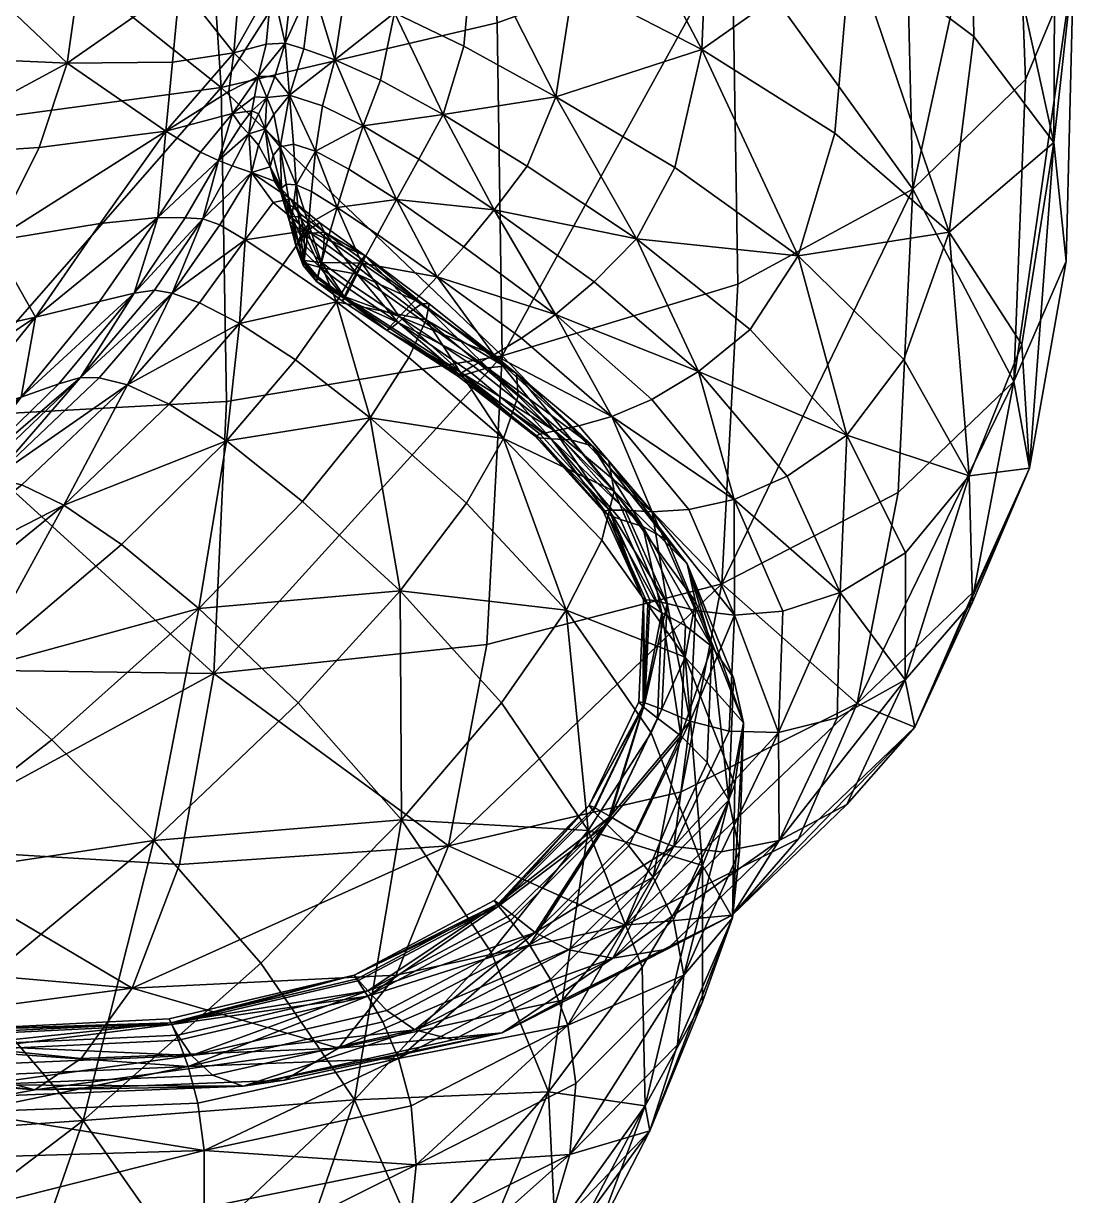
# Model space of a CAD drawing. Header units: millimetres. Extents: x -7995 to 5903, y -544 to 668.
# Drawn here: x -2514.2 to -2329.9, y -255.9 to -50.1 of the extents above; entities that cross this region are included whole.
import ezdxf

# ---------------------------------------------------------------- set-up
doc = ezdxf.new("R2010")
doc.units = ezdxf.units.MM
doc.layers.get('0').update_dxf_attribs({"true_color": 0x57e1c6})

msp = doc.modelspace()

# ---------------------------------------------------------------- meshes
at = {"color": 121, "true_color": 0xa6e5e5}
mesh = msp.add_polyface(dxfattribs=at)
corners = [(-2417.67, -12.03, 353.46), (-2393.8, -22.65, 373.73), (-2397.1, 23.94, 393.32), (-2422.01, 33.27, 372.49), (-2368.95, -36.19, 401.87), (-2371.07, 11.77, 422.25), (-2377.09, 67.14, 445.33), (-2333.38, -71.05, 474.53), (-2333.1, -20.3, 497.41), (-2348.28, -3.05, 457.53), (-2347.39, -52.41, 436.07), (-2337.26, 38.17, 522.35), (-2353.4, 53.87, 481.31), (-2401.21, 79.15, 745.15), (-2394.13, 25.81, 721.27), (-2434.93, 8.69, 750.09), (-2389.83, -35.17, 691.94), (-2431.06, -50.03, 721.16), (-2441.43, 39.57, 361.5), (-2436.3, -4.61, 342.85), (-2450.29, 0.11, 339.48), (-2359.6, -17.7, 654.54), (-2358.09, -79.19, 624.34), (-2340.6, 1.16, 611.87), (-2364.62, 44.02, 683.17), (-2346.51, 62.49, 639.13), (-2339.92, 80.36, 592.48), (-2333.07, 20.19, 566.83), (-2329.9, -39.81, 540.16), (-2338.34, -59.96, 583.3), (-2417.65, -43.03, 340.59), (-2395.17, -54.7, 359.9), (-2435.17, -34.74, 330.62), (-2448.33, -29.32, 327.58), (-2449.08, -48.27, 321.1), (-2436.95, -54.13, 323.77)]
mesh.append_faces([[corners[k] for k in face] for face in [(0, 1, 2), (2, 3, 0), (4, 5, 2), (2, 1, 4), (2, 5, 6), (7, 8, 9), (9, 10, 7), (11, 12, 9), (9, 8, 11), (6, 5, 9), (9, 12, 6), (4, 10, 9), (9, 5, 4), (13, 14, 15), (16, 17, 15), (15, 14, 16), (0, 3, 18), (18, 19, 0), (20, 19, 18), (16, 21, 22), (22, 21, 23), (23, 21, 24), (24, 25, 23), (16, 14, 24), (24, 21, 16), (26, 27, 23), (28, 8, 7), (23, 27, 28), (28, 29, 23), (11, 8, 28), (28, 27, 11), (0, 30, 31), (31, 1, 0), (4, 1, 31), (0, 19, 32), (32, 30, 0), (20, 33, 32), (32, 19, 20), (34, 35, 32), (32, 33, 34)]], dxfattribs={"vtx2": -1, "color": 121})
mesh = msp.add_polyface(dxfattribs=at)
corners = [(-2547.28, 60.76, 809.75), (-2540.59, 28.05, 797.78), (-2591.95, 18.12, 793.08), (-2489.25, -69.03, 301.78), (-2511.49, -71.91, 272.26), (-2519.73, -88.36, 263.7), (-2537.04, -73.53, 238.76), (-2588.59, 26.36, 190.91), (-2556.56, 20.16, 233.45), (-2561.13, 53.18, 247.52), (-2528.64, 13.64, 272.8), (-2533.67, 49.15, 288.8), (-2511.12, 45.47, 323.71), (-2505.78, 7.79, 306.25), (-2488.94, 3.58, 331.04), (-2535.14, -17.11, 777.47), (-2586.89, -23.24, 774.85), (-2489.09, 42.59, 791.09), (-2483.21, -6.04, 769.02), (-2479.52, -61.39, 741.4), (-2531.48, -68.35, 751.85), (-2583.18, -70.01, 751.69), (-2555.02, -7.8, 222.58), (-2589.13, -26.21, 174.39), (-2556.31, -31.92, 214.21), (-2527.77, -36.95, 251.72), (-2526.8, -14.4, 260.74), (-2600.08, -71.47, 164.02), (-2566.67, -73.55, 202.02), (-2560.25, -53.43, 207.59), (-2531.18, -55.97, 244.85), (-2506.58, -57.12, 278.21), (-2486.76, -43.3, 309.01), (-2504.25, -40.88, 284.32), (-2503.74, -20.12, 293.39)]
mesh.append_faces([[corners[k] for k in face] for face in [(0, 1, 2), (3, 4, 5), (5, 4, 6), (7, 8, 9), (10, 11, 9), (9, 8, 10), (12, 13, 14), (10, 13, 12), (12, 11, 10), (2, 1, 15), (15, 16, 2), (17, 18, 15), (15, 1, 17), (19, 20, 15), (15, 18, 19), (21, 16, 15), (15, 20, 21), (22, 8, 7), (23, 24, 22), (25, 26, 22), (22, 24, 25), (10, 8, 22), (22, 26, 10), (27, 28, 29), (6, 30, 29), (29, 28, 6), (25, 24, 29), (29, 30, 25), (29, 24, 23), (31, 4, 3), (32, 33, 31), (25, 30, 31), (31, 33, 25), (6, 4, 31), (31, 30, 6), (14, 13, 34), (10, 26, 34), (34, 13, 10), (25, 33, 34), (34, 26, 25)]], dxfattribs={"vtx2": -1, "color": 121})
mesh = msp.add_polyface(dxfattribs=at)
corners = [(-2434.93, 8.69, 750.09), (-2431.06, -50.03, 721.16), (-2479.52, -61.39, 741.4), (-2489.09, 42.59, 791.09), (-2441.34, 60.16, 773.41), (-2466.77, 3.37, 344.71), (-2460.25, 2.61, 340.91), (-2466.27, 45.05, 359.29), (-2450.29, 0.11, 339.48), (-2455.97, 43.33, 357.92), (-2441.43, 39.57, 361.5), (-2463.63, -43.29, 325.91), (-2463.93, -25.05, 332.71), (-2467.57, -25.2, 336.06), (-2457.72, -26.26, 329.08), (-2457.79, -44.85, 322.6), (-2449.08, -48.27, 321.1), (-2448.33, -29.32, 327.58), (-2467.52, -62.71, 323.19), (-2461.74, -64.57, 321.16), (-2459.58, -56.49, 320.29), (-2465.04, -54.56, 323.07), (-2454.58, -68.1, 319.94), (-2451.53, -60.08, 318.91), (-2440.53, -66.1, 321.26), (-2457.1, -75.68, 323.1), (-2448.72, -81.06, 325.06), (-2444.82, -73.98, 322.03), (-2459.16, -82.44, 327.41), (-2452.1, -87.19, 329.35), (-2462.97, -72.52, 324.26), (-2466.37, -78.43, 330.25), (-2463.65, -79.65, 328.35), (-2466.82, -71.31, 326.31), (-2464.18, -85.3, 332.2), (-2465.97, -84.02, 333.66), (-2464.43, -86.45, 305.59), (-2462.18, -85.1, 315.16), (-2467.34, -80.91, 317.22), (-2461.4, -86.79, 323.21), (-2465.65, -83.57, 324.64)]
mesh.append_faces([[corners[k] for k in face] for face in [(0, 1, 2), (3, 4, 0), (5, 6, 7), (8, 9, 7), (7, 6, 8), (10, 9, 8), (11, 12, 13), (5, 12, 14), (14, 6, 5), (11, 15, 14), (14, 12, 11), (16, 17, 14), (14, 15, 16), (8, 6, 14), (14, 17, 8), (18, 19, 20), (20, 21, 18), (22, 23, 20), (20, 19, 22), (16, 15, 20), (20, 23, 16), (11, 21, 20), (20, 15, 11), (24, 23, 22), (22, 25, 26), (26, 27, 22), (28, 29, 26), (26, 25, 28), (30, 19, 18), (31, 32, 30), (30, 33, 31), (28, 25, 30), (30, 32, 28), (22, 19, 30), (30, 25, 22), (28, 32, 34), (31, 35, 34), (34, 32, 31), (36, 37, 38), (39, 40, 38)]], dxfattribs={"vtx2": -1, "color": 121})
mesh = msp.add_polyface(dxfattribs=at)
corners = [(-2488.94, 3.58, 331.04), (-2494.51, 42.96, 349.48), (-2511.12, 45.47, 323.71), (-2479.52, -61.39, 741.4), (-2483.21, -6.04, 769.02), (-2434.93, 8.69, 750.09), (-2489.09, 42.59, 791.09), (-2479.07, 2, 344.45), (-2484.89, 42.45, 363.3), (-2473.72, 2.09, 349.32), (-2479.75, 43.16, 368.19), (-2466.77, 3.37, 344.71), (-2472.94, 45.22, 363.18), (-2476.6, 44.33, 367.14), (-2470.44, 2.87, 348.46), (-2466.27, 45.05, 359.29), (-2506.58, -57.12, 278.21), (-2488.07, -56.9, 303.85), (-2486.76, -43.3, 309.01), (-2503.74, -20.12, 293.39), (-2486.71, -24.16, 317.81), (-2504.25, -40.88, 284.32), (-2476.58, -25.72, 331.28), (-2476.35, -43.79, 322.79), (-2470.61, -43.35, 328.43), (-2470.99, -25.74, 336.48), (-2477.32, -55.31, 317.98), (-2471.63, -53.74, 323.91), (-2463.63, -43.29, 325.91), (-2467.14, -42.99, 328.66), (-2468.29, -53.57, 324.94), (-2465.04, -54.56, 323.07), (-2473, -59.44, 321.62), (-2467.57, -25.2, 336.06), (-2463.93, -25.05, 332.71)]
mesh.append_faces([[corners[k] for k in face] for face in [(0, 1, 2), (3, 4, 5), (5, 4, 6), (0, 7, 8), (8, 1, 0), (9, 10, 8), (8, 7, 9), (11, 12, 13), (13, 14, 11), (9, 14, 13), (13, 10, 9), (15, 12, 11), (16, 17, 18), (19, 20, 0), (18, 20, 19), (19, 21, 18), (0, 20, 22), (22, 7, 0), (18, 23, 22), (22, 20, 18), (24, 25, 22), (22, 23, 24), (9, 7, 22), (22, 25, 9), (24, 23, 26), (26, 27, 24), (18, 17, 26), (26, 23, 18), (28, 29, 30), (30, 31, 28), (24, 27, 30), (30, 29, 24), (30, 27, 32), (11, 14, 33), (33, 34, 11), (9, 25, 33), (33, 14, 9), (24, 29, 33), (33, 25, 24), (33, 29, 28)]], dxfattribs={"vtx2": -1, "color": 121})
mesh = msp.add_polyface(dxfattribs=at)
corners = [(-2479.52, -61.39, 741.4), (-2431.06, -50.03, 721.16), (-2430.21, -108.49, 690.24), (-2389.83, -35.17, 691.94), (-2388.82, -95.9, 660.81), (-2358.09, -79.19, 624.34), (-2340.6, 1.16, 611.87), (-2338.34, -59.96, 583.3), (-2340.39, -112.95, 556.71), (-2333.38, -71.05, 474.53), (-2331.17, -91.86, 515.46), (-2329.9, -39.81, 540.16), (-2420.76, -62.99, 332.97), (-2399.89, -75.4, 351.08), (-2395.17, -54.7, 359.9), (-2417.65, -43.03, 340.59), (-2378.23, -90.92, 376.49), (-2371.83, -69.39, 386.81), (-2368.95, -36.19, 401.87), (-2431.6, -82.87, 329.76), (-2414.06, -95.46, 345.41), (-2406.63, -87.93, 346.5), (-2425.81, -75.18, 329.67), (-2386.69, -103.83, 370.33), (-2347.39, -52.41, 436.07), (-2351.73, -86.77, 419.57), (-2338.97, -106.49, 456.46), (-2440.53, -66.1, 321.26), (-2444.82, -73.98, 322.03), (-2436.95, -54.13, 323.77), (-2449.08, -48.27, 321.1), (-2451.53, -60.08, 318.91), (-2454.58, -68.1, 319.94), (-2435.17, -34.74, 330.62), (-2436.93, -89.34, 332.31), (-2420.86, -101.19, 347.06), (-2448.72, -81.06, 325.06), (-2441.61, -94.61, 336.31), (-2452.1, -87.19, 329.35)]
mesh.append_faces([[corners[k] for k in face] for face in [(0, 1, 2), (3, 4, 2), (2, 1, 3), (5, 4, 3), (6, 7, 5), (5, 7, 8), (9, 10, 11), (8, 7, 11), (11, 10, 8), (12, 13, 14), (14, 15, 12), (16, 17, 14), (14, 13, 16), (14, 17, 18), (19, 20, 21), (21, 22, 19), (16, 13, 21), (21, 23, 16), (12, 22, 21), (21, 13, 12), (9, 24, 25), (25, 26, 9), (18, 17, 25), (25, 24, 18), (25, 17, 16), (19, 22, 27), (27, 28, 19), (12, 29, 27), (27, 22, 12), (30, 31, 27), (27, 29, 30), (32, 28, 27), (12, 15, 33), (33, 29, 12), (19, 34, 35), (35, 20, 19), (19, 28, 36), (36, 34, 19), (37, 34, 36), (36, 38, 37)]], dxfattribs={"vtx2": -1, "color": 121})
mesh = msp.add_polyface(dxfattribs=at)
corners = [(-2489.25, -69.03, 301.78), (-2488.07, -56.9, 303.85), (-2506.58, -57.12, 278.21), (-2478.16, -62.08, 315.93), (-2477.32, -55.31, 317.98), (-2473, -59.44, 321.62), (-2471.63, -53.74, 323.91), (-2467.52, -62.71, 323.19), (-2465.04, -54.56, 323.07), (-2468.29, -53.57, 324.94), (-2470.08, -59.45, 323.3), (-2483.13, -72.74, 308.45), (-2477.51, -65.93, 315.7), (-2479.98, -74.21, 310.66), (-2476.1, -68.02, 316.41), (-2474.14, -65.49, 319.26), (-2473.68, -62.98, 320.25), (-2474.19, -76.27, 312.6), (-2472.97, -71.52, 319.29), (-2474.64, -69.49, 317.16), (-2477.57, -75.13, 311.39), (-2471.78, -68.61, 322.38), (-2472.95, -65.98, 320.41), (-2471.53, -63.11, 322.13), (-2470.28, -66.11, 323.63), (-2466.82, -71.31, 326.31), (-2462.97, -72.52, 324.26), (-2469.16, -71.79, 327.06), (-2470.39, -73.33, 326.36), (-2466.37, -78.43, 330.25), (-2470.94, -75.31, 324.11)]
mesh.append_faces([[corners[k] for k in face] for face in [(0, 1, 2), (0, 3, 4), (4, 1, 0), (5, 6, 4), (4, 3, 5), (7, 8, 9), (9, 10, 7), (5, 10, 9), (0, 11, 12), (12, 3, 0), (13, 14, 12), (12, 11, 13), (15, 16, 12), (12, 14, 15), (5, 3, 12), (12, 16, 5), (17, 18, 19), (19, 20, 17), (21, 22, 19), (19, 18, 21), (15, 14, 19), (19, 22, 15), (13, 20, 19), (19, 14, 13), (7, 10, 23), (23, 24, 7), (5, 16, 23), (23, 10, 5), (15, 22, 23), (23, 16, 15), (21, 24, 23), (23, 22, 21), (7, 25, 26), (7, 24, 27), (27, 25, 7), (21, 28, 27), (27, 24, 21), (29, 25, 27), (21, 18, 30), (30, 28, 21)]], dxfattribs={"vtx2": -1, "color": 121})
mesh = msp.add_polyface(dxfattribs=at)
corners = [(-2512.12, -101.66, 274.39), (-2500.87, -98.94, 285.65), (-2490.64, -84.18, 298.49), (-2500.75, -85.25, 287.29), (-2545.31, -138.31, 240.82), (-2533.59, -134.49, 249.33), (-2514.62, -115.71, 269.78), (-2526.37, -119.3, 259.55), (-2526.9, -131.77, 251.45), (-2507.99, -113.39, 273.11), (-2494.78, -97.48, 289.55), (-2519.62, -129.98, 245.39), (-2500.95, -112.35, 268.32), (-2504.2, -112.28, 271.85), (-2523, -130.23, 249.4), (-2545.54, -124.17, 240.1), (-2531.14, -105.94, 252.86), (-2556.5, -110.24, 223.98), (-2519.73, -88.36, 263.7), (-2489.25, -69.03, 301.78), (-2537.04, -73.53, 238.76), (-2545.35, -91.7, 232.06), (-2514.53, -131.14, 241.62), (-2495.94, -113.57, 264.82), (-2507.17, -134.68, 239.8), (-2530.19, -119.29, 723.97), (-2531.48, -68.35, 751.85), (-2479.52, -61.39, 741.4), (-2559.48, -155.28, 222.75), (-2552.94, -152.43, 223.46), (-2549.01, -150.67, 220.48), (-2545.57, -150.33, 215.85), (-2522.97, -163.64, 211.17), (-2496.99, -141.58, 241.62), (-2540.5, -151.77, 211.62)]
mesh.append_faces([[corners[k] for k in face] for face in [(0, 1, 2), (2, 3, 0), (4, 5, 6), (6, 7, 4), (8, 9, 6), (6, 5, 8), (10, 1, 6), (6, 9, 10), (0, 7, 6), (6, 1, 0), (11, 12, 13), (13, 14, 11), (10, 9, 13), (8, 14, 13), (13, 9, 8), (4, 7, 15), (0, 16, 15), (15, 7, 0), (15, 16, 17), (18, 3, 19), (20, 21, 18), (17, 16, 18), (18, 21, 17), (0, 3, 18), (18, 16, 0), (11, 22, 23), (23, 12, 11), (23, 22, 24), (25, 26, 27), (28, 5, 4), (8, 5, 28), (28, 29, 8), (11, 14, 30), (30, 31, 11), (8, 29, 30), (30, 14, 8), (32, 33, 24), (11, 31, 34), (34, 22, 11), (24, 22, 34)]], dxfattribs={"vtx2": -1, "color": 121})
mesh = msp.add_polyface(dxfattribs=at)
corners = [(-2494.78, -97.48, 289.55), (-2491.24, -96.96, 289.02), (-2482.74, -84.44, 302.1), (-2485.82, -84.23, 301.89), (-2488.14, -97.49, 286.07), (-2479.76, -85.5, 300.07), (-2490.64, -84.18, 298.49), (-2500.87, -98.94, 285.65), (-2504.2, -112.28, 271.85), (-2500.95, -112.35, 268.32), (-2483.34, -99.18, 282.7), (-2475.29, -88.09, 296.74), (-2476.3, -102.81, 280.9), (-2468.68, -92.5, 294.61), (-2464.43, -86.45, 305.59), (-2507.17, -134.68, 239.8), (-2488.67, -116.93, 263.12), (-2495.94, -113.57, 264.82), (-2483.46, -152.83, 248.76), (-2465.26, -134.02, 272.1), (-2478.61, -123.41, 264.96), (-2496.99, -141.58, 241.62), (-2453.38, -119.37, 289.8), (-2466.49, -109.2, 282.66), (-2459.29, -99, 296.2), (-2479.52, -61.39, 741.4), (-2478.56, -116.46, 711.62), (-2530.19, -119.29, 723.97), (-2480.83, -164.25, 683.03), (-2448.1, -149.74, 286.29), (-2464.94, -91.73, 337.5), (-2466.08, -88.59, 337.17), (-2466.34, -89.36, 337.74), (-2465.02, -92.13, 336.92), (-2466.29, -89.14, 336.52), (-2465.99, -88.41, 334.44), (-2467.52, -84.88, 333.94), (-2467.11, -84.05, 334.82), (-2466.68, -85.5, 332.06), (-2464.97, -87.07, 330.18)]
mesh.append_faces([[corners[k] for k in face] for face in [(0, 1, 2), (2, 3, 0), (4, 5, 2), (2, 1, 4), (0, 3, 6), (6, 7, 0), (4, 1, 8), (8, 9, 4), (8, 1, 0), (4, 10, 11), (11, 5, 4), (12, 13, 11), (11, 10, 12), (11, 13, 14), (15, 16, 17), (12, 10, 17), (17, 16, 12), (4, 9, 17), (17, 10, 4), (18, 19, 20), (20, 21, 18), (22, 23, 20), (20, 19, 22), (12, 16, 20), (20, 23, 12), (15, 21, 20), (20, 16, 15), (12, 23, 24), (24, 13, 12), (25, 26, 27), (27, 26, 28), (29, 19, 18), (30, 31, 32), (33, 34, 35), (32, 34, 33), (35, 34, 36), (36, 34, 32), (32, 31, 37), (35, 38, 39)]], dxfattribs={"vtx2": -1, "color": 121})
mesh = msp.add_polyface(dxfattribs=at)
corners = [(-2443.53, -102.13, 314.15), (-2455.67, -92.87, 307.06), (-2459.29, -99, 296.2), (-2446.56, -108.77, 303.33), (-2430.21, -108.49, 690.24), (-2478.56, -116.46, 711.62), (-2479.52, -61.39, 741.4), (-2448.28, -101.59, 344.6), (-2449.87, -103.34, 346.85), (-2437.36, -111.43, 360.07), (-2448.48, -102.64, 343.32), (-2449.86, -103.76, 346.29), (-2457.89, -98.4, 339.6), (-2456.98, -96.79, 336.57), (-2450.37, -104.03, 347.44), (-2458.24, -98.86, 340.78), (-2462.79, -95.41, 338.43), (-2462.59, -94.87, 337.25), (-2462.13, -92.99, 334.3), (-2456.83, -95.86, 337.89), (-2457.93, -98.05, 340.19), (-2461.94, -92.1, 335.57), (-2462.59, -94.53, 337.82), (-2441.61, -94.61, 336.31), (-2426.8, -105.39, 350.38), (-2420.86, -101.19, 347.06), (-2436.93, -89.34, 332.31), (-2431.68, -108.31, 354.36), (-2445.46, -98.69, 340.74), (-2454.85, -92.18, 333.96), (-2443.03, -99.35, 323.72), (-2454.31, -90.88, 316.69), (-2444.24, -99.28, 331.88), (-2455.64, -94.14, 331.63), (-2446.33, -100.76, 338.46), (-2454.52, -91.74, 324.94), (-2427.67, -111.57, 338.14), (-2432.78, -110.57, 352.33)]
mesh.append_faces([[corners[k] for k in face] for face in [(0, 1, 2), (2, 3, 0), (4, 5, 6), (7, 8, 9), (10, 11, 12), (12, 13, 10), (14, 15, 12), (12, 11, 14), (16, 17, 12), (12, 15, 16), (18, 13, 12), (12, 17, 18), (7, 19, 20), (20, 8, 7), (21, 22, 20), (20, 19, 21), (16, 15, 20), (20, 22, 16), (14, 8, 20), (20, 15, 14), (23, 24, 25), (25, 26, 23), (27, 28, 7), (23, 28, 27), (27, 24, 23), (7, 28, 29), (29, 19, 7), (29, 28, 23), (0, 30, 31), (31, 1, 0), (31, 30, 32), (10, 13, 33), (33, 34, 10), (33, 13, 18), (32, 34, 33), (33, 35, 32), (36, 30, 0), (32, 30, 36), (10, 34, 37), (37, 34, 32)]], dxfattribs={"vtx2": -1, "color": 121})
mesh = msp.add_polyface(dxfattribs=at)
corners = [(-2474.19, -76.27, 312.6), (-2477.57, -75.13, 311.39), (-2482.74, -84.44, 302.1), (-2479.76, -85.5, 300.07), (-2479.98, -74.21, 310.66), (-2485.82, -84.23, 301.89), (-2489.25, -69.03, 301.78), (-2500.75, -85.25, 287.29), (-2490.64, -84.18, 298.49), (-2483.13, -72.74, 308.45), (-2475.29, -88.09, 296.74), (-2470.42, -81.58, 307.92), (-2464.43, -86.45, 305.59), (-2468.95, -79.02, 331.04), (-2468.11, -78.35, 331.2), (-2469.16, -71.79, 327.06), (-2470.39, -73.33, 326.36), (-2466.37, -78.43, 330.25), (-2470.14, -77.81, 320.87), (-2470.94, -75.31, 324.11), (-2472.97, -71.52, 319.29), (-2467.95, -81.51, 327.4), (-2468.98, -80.03, 329.65), (-2467.52, -84.88, 333.94), (-2466.68, -85.5, 332.06), (-2465.99, -88.41, 334.44), (-2466.34, -89.36, 337.74), (-2467.61, -84.6, 335.1), (-2465.59, -87.42, 335.6), (-2465.97, -84.02, 333.66), (-2467.11, -84.05, 334.82), (-2466.08, -88.59, 337.17), (-2467.34, -80.91, 317.22), (-2465.65, -83.57, 324.64), (-2464.97, -87.07, 330.18)]
mesh.append_faces([[corners[k] for k in face] for face in [(0, 1, 2), (2, 3, 0), (4, 5, 2), (2, 1, 4), (6, 7, 8), (8, 9, 6), (4, 9, 8), (8, 5, 4), (0, 3, 10), (10, 11, 0), (12, 11, 10), (13, 14, 15), (15, 16, 13), (15, 14, 17), (0, 18, 19), (19, 20, 0), (21, 22, 19), (19, 18, 21), (13, 16, 19), (19, 22, 13), (23, 24, 25), (26, 27, 23), (13, 22, 23), (23, 27, 13), (21, 24, 23), (23, 22, 21), (28, 29, 30), (30, 31, 28), (17, 14, 30), (30, 29, 17), (13, 27, 30), (30, 14, 13), (30, 27, 26), (0, 11, 32), (32, 18, 0), (32, 11, 12), (21, 18, 32), (32, 33, 21), (21, 33, 34), (34, 24, 21)]], dxfattribs={"vtx2": -1, "color": 121})
mesh = msp.add_polyface(dxfattribs=at)
corners = [(-2348.2, -129.52, 442.82), (-2359.39, -143.06, 433.24), (-2359.46, -165.35, 469.48), (-2340.39, -112.95, 556.71), (-2347.42, -149.86, 535.38), (-2367.9, -169.48, 573.43), (-2360.67, -132.45, 596.13), (-2333.38, -71.05, 474.53), (-2338.97, -106.49, 456.46), (-2337.66, -128.19, 495.72), (-2331.17, -91.86, 515.46), (-2347.65, -151.71, 480.54), (-2430.21, -108.49, 690.24), (-2388.82, -95.9, 660.81), (-2391.63, -148.48, 631.57), (-2358.09, -79.19, 624.34), (-2395.73, -111.21, 367.74), (-2386.69, -103.83, 370.33), (-2406.63, -87.93, 346.5), (-2370.86, -150.02, 427.36), (-2369.71, -122.38, 399.72), (-2380.16, -129.58, 395.48), (-2359.7, -109.11, 407.6), (-2378.23, -90.92, 376.49), (-2351.73, -86.77, 419.57), (-2389.45, -133.67, 394.45), (-2380.93, -153.32, 424.81), (-2403.9, -116.13, 368.15), (-2410.97, -119.13, 370.51), (-2397.41, -135.47, 395.61), (-2389.44, -154.02, 424.62), (-2401.26, -151.93, 427.44), (-2396.27, -153.2, 425.82), (-2403.85, -135.83, 397.93), (-2408.59, -135.58, 400.39), (-2397.71, -144.96, 384.69), (-2401.18, -140.82, 391.49), (-2414.38, -124.26, 366.31), (-2410.56, -132.2, 349.63), (-2396.28, -151.58, 375.92), (-2405.49, -138.45, 396.5), (-2393.4, -159.5, 420.45)]
mesh.append_faces([[corners[k] for k in face] for face in [(0, 1, 2), (3, 4, 5), (5, 6, 3), (7, 8, 9), (9, 10, 7), (0, 11, 9), (9, 8, 0), (3, 10, 9), (9, 4, 3), (12, 13, 14), (14, 13, 15), (15, 6, 14), (3, 6, 15), (16, 17, 18), (19, 1, 20), (20, 21, 19), (0, 22, 20), (20, 1, 0), (23, 17, 20), (20, 22, 23), (16, 21, 20), (20, 17, 16), (23, 22, 24), (0, 8, 24), (24, 22, 0), (19, 21, 25), (25, 26, 19), (16, 27, 25), (25, 21, 16), (28, 29, 25), (25, 27, 28), (30, 26, 25), (25, 29, 30), (31, 32, 33), (33, 34, 31), (30, 29, 33), (33, 29, 28), (35, 36, 37), (38, 39, 35), (40, 36, 41)]], dxfattribs={"vtx2": -1, "color": 121})
mesh = msp.add_polyface(dxfattribs=at)
corners = [(-2464.43, -86.45, 305.59), (-2468.68, -92.5, 294.61), (-2459.29, -99, 296.2), (-2455.67, -92.87, 307.06), (-2465.59, -87.42, 335.6), (-2466.08, -88.59, 337.17), (-2464.94, -91.73, 337.5), (-2464.59, -89.35, 335.39), (-2466.34, -89.36, 337.74), (-2465.11, -92.6, 338.13), (-2462.79, -95.41, 338.43), (-2462.59, -94.53, 337.82), (-2461.94, -92.1, 335.57), (-2465.99, -88.41, 334.44), (-2464.89, -90.29, 334.17), (-2465.02, -92.13, 336.92), (-2462.13, -92.99, 334.3), (-2462.59, -94.87, 337.25), (-2464.18, -85.3, 332.2), (-2465.97, -84.02, 333.66), (-2460.78, -87.99, 331.83), (-2459.16, -82.44, 327.41), (-2441.61, -94.61, 336.31), (-2452.1, -87.19, 329.35), (-2454.85, -92.18, 333.96), (-2456.83, -95.86, 337.89), (-2467.34, -80.91, 317.22), (-2462.18, -85.1, 315.16), (-2461.4, -86.79, 323.21), (-2444.24, -99.28, 331.88), (-2454.52, -91.74, 324.94), (-2454.31, -90.88, 316.69), (-2461.56, -89.86, 329.6), (-2455.64, -94.14, 331.63), (-2464.97, -87.07, 330.18), (-2465.65, -83.57, 324.64)]
mesh.append_faces([[corners[k] for k in face] for face in [(0, 1, 2), (2, 3, 0), (4, 5, 6), (6, 7, 4), (8, 9, 6), (10, 11, 6), (6, 9, 10), (12, 7, 6), (6, 11, 12), (13, 14, 15), (16, 17, 15), (15, 14, 16), (10, 9, 15), (15, 17, 10), (15, 9, 8), (4, 7, 18), (18, 19, 4), (12, 20, 18), (18, 7, 12), (18, 20, 21), (22, 23, 24), (21, 20, 24), (24, 23, 21), (12, 25, 24), (24, 20, 12), (26, 27, 28), (29, 30, 31), (28, 27, 31), (31, 30, 28), (0, 3, 31), (31, 27, 0), (16, 32, 33), (28, 30, 33), (33, 32, 28), (34, 14, 13), (28, 32, 34), (34, 35, 28), (16, 14, 34), (34, 32, 16)]], dxfattribs={"vtx2": -1, "color": 121})
mesh = msp.add_polyface(dxfattribs=at)
corners = [(-2391.63, -148.48, 631.57), (-2432.89, -159.15, 660.91), (-2430.21, -108.49, 690.24), (-2406.63, -87.93, 346.5), (-2414.06, -95.46, 345.41), (-2395.73, -111.21, 367.74), (-2410.56, -132.2, 349.63), (-2412.7, -140.82, 338.69), (-2398.09, -161.36, 365.01), (-2418.95, -153.12, 324.8), (-2429.94, -123, 317.81), (-2427.4, -115.48, 328.7), (-2411.77, -136.29, 401.84), (-2409.42, -137.18, 399.89), (-2402.17, -153.59, 427), (-2405.38, -151.34, 428.88), (-2412.47, -135.76, 402.48), (-2404.65, -152.09, 428.43), (-2424.39, -122.6, 379.38), (-2423.73, -122.87, 378.54), (-2421.61, -123.06, 376.14), (-2401.26, -151.93, 427.44), (-2408.59, -135.58, 400.39), (-2411.44, -135.54, 401.95), (-2404.27, -151.3, 428.5), (-2420.98, -121.62, 376.87), (-2423.51, -122.21, 378.78), (-2410.97, -119.13, 370.51), (-2403.9, -116.13, 368.15), (-2420.86, -101.19, 347.06), (-2426.8, -105.39, 350.38), (-2431.68, -108.31, 354.36), (-2416.73, -120.78, 373.77), (-2403.85, -135.83, 397.93), (-2411.48, -126.96, 358.84), (-2427.67, -111.57, 338.14), (-2414.38, -124.26, 366.31), (-2397.71, -144.96, 384.69), (-2405.49, -138.45, 396.5), (-2418.12, -123.24, 372.07), (-2401.18, -140.82, 391.49), (-2432.78, -110.57, 352.33)]
mesh.append_faces([[corners[k] for k in face] for face in [(0, 1, 2), (3, 4, 5), (6, 7, 8), (9, 7, 10), (6, 11, 10), (10, 7, 6), (12, 13, 14), (15, 16, 12), (12, 17, 15), (18, 19, 12), (12, 16, 18), (20, 13, 12), (12, 19, 20), (21, 22, 23), (23, 24, 21), (25, 26, 23), (23, 22, 25), (18, 16, 23), (23, 26, 18), (15, 24, 23), (23, 16, 15), (27, 28, 29), (29, 30, 27), (5, 4, 29), (29, 28, 5), (31, 32, 27), (27, 32, 33), (25, 22, 33), (33, 32, 25), (6, 34, 35), (35, 11, 6), (35, 34, 36), (36, 34, 37), (37, 34, 6), (14, 13, 38), (20, 39, 38), (38, 13, 20), (36, 40, 38), (38, 39, 36), (36, 39, 41)]], dxfattribs={"vtx2": -1, "color": 121})
mesh = msp.add_polyface(dxfattribs=at)
corners = [(-2453.38, -119.37, 289.8), (-2446.56, -108.77, 303.33), (-2459.29, -99, 296.2), (-2466.49, -109.2, 282.66), (-2480.83, -164.25, 683.03), (-2478.56, -116.46, 711.62), (-2430.21, -108.49, 690.24), (-2432.89, -159.15, 660.91), (-2443.53, -102.13, 314.15), (-2429.94, -123, 317.81), (-2427.4, -115.48, 328.7), (-2436.46, -134.35, 304.13), (-2418.95, -153.12, 324.8), (-2448.1, -149.74, 286.29), (-2465.26, -134.02, 272.1), (-2437.36, -111.43, 360.07), (-2435.27, -110.24, 357.93), (-2448.28, -101.59, 344.6), (-2450.37, -104.03, 347.44), (-2438.05, -111.99, 360.67), (-2449.87, -103.34, 346.85), (-2424.39, -122.6, 379.38), (-2423.51, -122.21, 378.78), (-2420.98, -121.62, 376.87), (-2448.48, -102.64, 343.32), (-2435.66, -111.47, 356.9), (-2437.45, -111.97, 359.64), (-2449.86, -103.76, 346.29), (-2421.61, -123.06, 376.14), (-2423.73, -122.87, 378.54), (-2431.68, -108.31, 354.36), (-2416.73, -120.78, 373.77), (-2410.97, -119.13, 370.51), (-2426.8, -105.39, 350.38), (-2427.67, -111.57, 338.14), (-2414.38, -124.26, 366.31), (-2429.79, -110.27, 346.05), (-2444.24, -99.28, 331.88), (-2432.78, -110.57, 352.33), (-2418.12, -123.24, 372.07)]
mesh.append_faces([[corners[k] for k in face] for face in [(0, 1, 2), (2, 3, 0), (4, 5, 6), (6, 7, 4), (8, 1, 9), (9, 10, 8), (0, 11, 9), (9, 1, 0), (9, 11, 12), (12, 11, 13), (0, 14, 13), (13, 11, 0), (15, 16, 17), (18, 19, 15), (15, 20, 18), (21, 22, 15), (15, 19, 21), (23, 16, 15), (15, 22, 23), (24, 25, 26), (26, 27, 24), (28, 29, 26), (26, 25, 28), (21, 19, 26), (26, 29, 21), (18, 27, 26), (26, 19, 18), (17, 16, 30), (23, 31, 30), (30, 16, 23), (32, 33, 30), (8, 10, 34), (35, 36, 34), (34, 36, 37), (38, 25, 24), (37, 36, 38), (38, 36, 35), (28, 25, 38), (38, 39, 28)]], dxfattribs={"vtx2": -1, "color": 121})
mesh = msp.add_polyface(dxfattribs=at)
corners = [(-2447.85, -189.95, 283.41), (-2472.56, -215.08, 253.51), (-2456.09, -239.07, 279.97), (-2432.14, -213.16, 309.45), (-2483.46, -152.83, 248.76), (-2509.24, -175.87, 218.35), (-2491.36, -193.52, 232.72), (-2466.02, -169.39, 262.94), (-2541.6, -201.08, 183.97), (-2523.24, -219.99, 198.63), (-2480.83, -164.25, 683.03), (-2531.83, -163.56, 696.86), (-2530.19, -119.29, 723.97), (-2408.62, -208.43, 589.1), (-2448.79, -217.21, 617.22), (-2439.6, -194.49, 636.77), (-2495.13, -219.47, 639.09), (-2486.86, -197.77, 659.01), (-2432.89, -159.15, 660.91), (-2536.95, -194.79, 673.58), (-2544.06, -215.18, 653.81), (-2415.1, -191.8, 332.78), (-2430.32, -169.4, 306.77), (-2448.1, -149.74, 286.29), (-2418.95, -153.12, 324.8), (-2496.99, -141.58, 241.62), (-2522.97, -163.64, 211.17), (-2507.17, -134.68, 239.8), (-2533.18, -155.91, 209.5), (-2540.5, -151.77, 211.62), (-2453.8, -220.88, 541.11), (-2455.51, -218.18, 540.28), (-2430.86, -205.05, 514.71), (-2428.74, -207.61, 514.99), (-2456.18, -217.2, 540.3), (-2431.61, -204.08, 514.84), (-2453.79, -219.92, 542.9), (-2428.49, -206.49, 516.51), (-2430.86, -204.59, 515.43), (-2455.65, -217.82, 541.17), (-2424.38, -209.68, 518.1), (-2425.38, -211.85, 515.66)]
mesh.append_faces([[corners[k] for k in face] for face in [(0, 1, 2), (2, 3, 0), (4, 5, 6), (6, 7, 4), (8, 9, 6), (6, 5, 8), (0, 7, 6), (6, 1, 0), (10, 11, 12), (13, 14, 15), (16, 17, 15), (15, 14, 16), (10, 18, 15), (15, 17, 10), (10, 17, 19), (19, 11, 10), (16, 20, 19), (19, 17, 16), (0, 3, 21), (21, 22, 0), (4, 7, 23), (0, 22, 23), (23, 7, 0), (23, 22, 24), (4, 25, 26), (26, 5, 4), (27, 28, 26), (8, 5, 26), (29, 28, 27), (30, 31, 32), (32, 33, 30), (34, 35, 32), (32, 31, 34), (36, 37, 38), (38, 39, 36), (34, 39, 38), (38, 35, 34), (40, 37, 36), (30, 33, 41)]], dxfattribs={"vtx2": -1, "color": 121})
mesh = msp.add_polyface(dxfattribs=at)
corners = [(-2370.86, -150.02, 427.36), (-2371.38, -172, 462.13), (-2359.46, -165.35, 469.48), (-2359.39, -143.06, 433.24), (-2357.74, -173.63, 518.8), (-2347.65, -151.71, 480.54), (-2348.2, -129.52, 442.82), (-2391.63, -148.48, 631.57), (-2360.67, -132.45, 596.13), (-2367.9, -169.48, 573.43), (-2398.75, -185.03, 607.89), (-2347.42, -149.86, 535.38), (-2337.66, -128.19, 495.72), (-2387.84, -172.89, 406.5), (-2396.28, -151.58, 375.92), (-2398.09, -161.36, 365.01), (-2389.36, -183.74, 395.84), (-2410.56, -132.2, 349.63), (-2401.26, -151.93, 427.44), (-2404.27, -151.3, 428.5), (-2405.14, -169.37, 457.4), (-2402.17, -170.52, 456.99), (-2405.38, -151.34, 428.88), (-2406.2, -169.21, 457.5), (-2402.17, -153.59, 427), (-2402.96, -172.07, 456.31), (-2405.45, -170.09, 457.17), (-2404.65, -152.09, 428.43), (-2380.93, -153.32, 424.81), (-2381.72, -174.6, 458.09), (-2389.44, -154.02, 424.62), (-2390.36, -174.38, 456.46), (-2397.21, -172.61, 456.39), (-2396.27, -153.2, 425.82), (-2403.85, -135.83, 397.93), (-2389.6, -164.99, 414.58), (-2397.71, -144.96, 384.69), (-2393.4, -159.5, 420.45), (-2401.18, -140.82, 391.49), (-2405.49, -138.45, 396.5), (-2398.01, -155.88, 424.46), (-2390.4, -186.46, 447.4), (-2398.82, -175.19, 454.79), (-2394.23, -179.85, 452.02)]
mesh.append_faces([[corners[k] for k in face] for face in [(0, 1, 2), (2, 3, 0), (4, 5, 2), (2, 5, 6), (7, 8, 9), (9, 10, 7), (9, 11, 4), (4, 11, 12), (12, 5, 4), (13, 14, 15), (15, 16, 13), (15, 14, 17), (18, 19, 20), (20, 21, 18), (22, 23, 20), (20, 19, 22), (24, 25, 26), (26, 27, 24), (22, 27, 26), (0, 28, 29), (29, 1, 0), (30, 31, 29), (29, 28, 30), (18, 21, 32), (32, 33, 18), (30, 33, 32), (32, 31, 30), (34, 33, 30), (13, 35, 36), (36, 14, 13), (37, 38, 36), (36, 35, 37), (39, 40, 24), (37, 40, 39), (41, 35, 13), (37, 35, 41), (24, 40, 42), (42, 25, 24), (37, 43, 42), (42, 40, 37)]], dxfattribs={"vtx2": -1, "color": 121})
mesh = msp.add_polyface(dxfattribs=at)
corners = [(-2389.82, -206.63, 542.11), (-2419.63, -221.57, 574.51), (-2408.62, -208.43, 589.1), (-2391.63, -148.48, 631.57), (-2398.75, -185.03, 607.89), (-2439.6, -194.49, 636.77), (-2432.89, -159.15, 660.91), (-2422.09, -237.68, 340.33), (-2405.64, -215.77, 363.55), (-2415.1, -191.8, 332.78), (-2432.14, -213.16, 309.45), (-2418.95, -153.12, 324.8), (-2430.32, -169.4, 306.77), (-2404.06, -174.65, 350.97), (-2398.09, -161.36, 365.01), (-2412.7, -140.82, 338.69), (-2414.95, -187.43, 486.7), (-2414.18, -188.38, 486.47), (-2430.86, -205.05, 514.71), (-2431.61, -204.08, 514.84), (-2411.8, -190.71, 486.18), (-2428.74, -207.61, 514.99), (-2411.27, -189.36, 487.28), (-2414.01, -187.78, 486.94), (-2430.86, -204.59, 515.43), (-2428.49, -206.49, 516.51), (-2405.14, -169.37, 457.4), (-2406.2, -169.21, 457.5), (-2402.17, -170.52, 456.99), (-2405.45, -170.09, 457.17), (-2402.96, -172.07, 456.31), (-2405.38, -151.34, 428.88), (-2402.17, -153.59, 427), (-2404.65, -152.09, 428.43), (-2411.77, -136.29, 401.84), (-2400.07, -194.61, 489.19), (-2418.48, -212.72, 520.83), (-2410.77, -214.19, 525.33), (-2406.61, -192.09, 487.77), (-2424.38, -209.68, 518.1), (-2403.67, -199.97, 484.37), (-2400.1, -207.44, 481.18), (-2418.7, -225.98, 513.95), (-2421.72, -217.92, 515.67), (-2407.94, -194.48, 485.76), (-2425.38, -211.85, 515.66), (-2398.82, -175.19, 454.79)]
mesh.append_faces([[corners[k] for k in face] for face in [(0, 1, 2), (3, 4, 5), (5, 6, 3), (5, 4, 2), (7, 8, 9), (9, 10, 7), (11, 12, 9), (9, 13, 11), (11, 13, 14), (14, 15, 11), (16, 17, 18), (18, 19, 16), (20, 21, 18), (18, 17, 20), (22, 23, 24), (24, 25, 22), (16, 19, 24), (24, 23, 16), (16, 23, 26), (26, 27, 16), (22, 28, 26), (26, 23, 22), (20, 17, 29), (29, 30, 20), (16, 27, 29), (29, 17, 16), (29, 27, 31), (32, 33, 34), (35, 36, 37), (35, 38, 39), (39, 36, 35), (22, 25, 39), (39, 38, 22), (40, 41, 42), (42, 43, 40), (20, 44, 45), (45, 21, 20), (40, 43, 45), (45, 44, 40), (46, 44, 20)]], dxfattribs={"vtx2": -1, "color": 121})
mesh = msp.add_polyface(dxfattribs=at)
corners = [(-2560.79, -246.71, 163.7), (-2523.24, -219.99, 198.63), (-2541.6, -201.08, 183.97), (-2603.04, -220.2, 630.69), (-2598.09, -215.18, 644.29), (-2551.66, -226.93, 637.27), (-2592.02, -204.26, 660.48), (-2544.06, -215.18, 653.81), (-2495.13, -219.47, 639.09), (-2582.26, -156.85, 701.3), (-2531.83, -163.56, 696.86), (-2536.95, -194.79, 673.58), (-2586.27, -185.47, 679.42), (-2545.31, -138.31, 240.82), (-2570.73, -158.86, 216.28), (-2559.48, -155.28, 222.75), (-2601.62, -179.76, 187.93), (-2591.23, -176.76, 192.24), (-2585.04, -174.03, 191.52), (-2552.94, -152.43, 223.46), (-2581.17, -172.21, 187.61), (-2549.01, -150.67, 220.48), (-2577.72, -171.95, 182.38), (-2545.57, -150.33, 215.85), (-2564.31, -143.11, 223.72), (-2588.81, -162.81, 202), (-2589.28, -147.5, 200.1), (-2555.48, -187.64, 176.74), (-2593.46, -211.64, 141.45), (-2579.55, -226.38, 148.77), (-2565.63, -178.85, 175.22), (-2522.97, -163.64, 211.17), (-2533.18, -155.91, 209.5), (-2572.79, -173.89, 177.67), (-2540.5, -151.77, 211.62), (-2610.31, -195.92, 142.65), (-2565.19, -223.32, 589.82), (-2565.34, -225.91, 591.89), (-2604.25, -214.75, 598.19), (-2603.25, -211.43, 595.28), (-2565.24, -222.36, 589.3), (-2604.32, -213.73, 599.16), (-2565.46, -224.93, 593.12), (-2565.37, -222.93, 590.37), (-2526.03, -226.72, 577.89), (-2565.37, -228.25, 597.6), (-2565.83, -230.25, 595.43)]
mesh.append_faces([[corners[k] for k in face] for face in [(0, 1, 2), (3, 4, 5), (6, 7, 5), (5, 4, 6), (5, 7, 8), (9, 10, 11), (11, 12, 9), (6, 12, 11), (11, 7, 6), (13, 14, 15), (16, 17, 15), (15, 14, 16), (18, 19, 15), (15, 17, 18), (18, 20, 21), (21, 19, 18), (22, 23, 21), (21, 20, 22), (13, 24, 25), (25, 14, 13), (25, 24, 26), (2, 27, 28), (28, 29, 2), (28, 27, 30), (30, 27, 31), (31, 32, 30), (31, 27, 2), (22, 33, 34), (34, 23, 22), (30, 32, 34), (34, 33, 30), (30, 33, 35), (35, 33, 22), (36, 37, 38), (39, 40, 36), (41, 42, 43), (44, 40, 43), (43, 40, 39), (45, 42, 41), (38, 37, 46)]], dxfattribs={"vtx2": -1, "color": 121})
mesh = msp.add_polyface(dxfattribs=at)
corners = [(-2381.56, -193.53, 497.76), (-2369.68, -187.21, 506.43), (-2359.46, -165.35, 469.48), (-2371.38, -172, 462.13), (-2357.74, -173.63, 518.8), (-2408.62, -208.43, 589.1), (-2378.16, -193.23, 555.64), (-2389.82, -206.63, 542.11), (-2401.23, -212.63, 532.21), (-2367.9, -169.48, 573.43), (-2398.75, -185.03, 607.89), (-2387.84, -172.89, 406.5), (-2389.36, -183.74, 395.84), (-2389.78, -207.11, 430.2), (-2388.52, -195.41, 440.33), (-2395.02, -197.92, 381.79), (-2395.04, -221.89, 416.41), (-2398.32, -217.17, 475.33), (-2404.06, -174.65, 350.97), (-2415.1, -191.8, 332.78), (-2405.64, -215.77, 363.55), (-2398.09, -161.36, 365.01), (-2391.71, -195.54, 492.26), (-2410.77, -214.19, 525.33), (-2400.07, -194.61, 489.19), (-2381.72, -174.6, 458.09), (-2390.36, -174.38, 456.46), (-2411.27, -189.36, 487.28), (-2406.61, -192.09, 487.77), (-2397.21, -172.61, 456.39), (-2402.17, -170.52, 456.99), (-2390.4, -186.46, 447.4), (-2400.1, -207.44, 481.18), (-2403.67, -199.97, 484.37), (-2394.23, -179.85, 452.02), (-2393.4, -159.5, 420.45), (-2407.94, -194.48, 485.76), (-2398.82, -175.19, 454.79), (-2411.8, -190.71, 486.18), (-2402.96, -172.07, 456.31)]
mesh.append_faces([[corners[k] for k in face] for face in [(0, 1, 2), (2, 3, 0), (2, 1, 4), (5, 6, 7), (4, 1, 7), (7, 6, 4), (0, 8, 7), (7, 1, 0), (4, 6, 9), (5, 10, 9), (9, 6, 5), (11, 12, 13), (13, 14, 11), (15, 16, 13), (13, 12, 15), (17, 14, 13), (15, 18, 19), (19, 20, 15), (15, 12, 21), (21, 18, 15), (0, 22, 23), (23, 8, 0), (23, 22, 24), (24, 22, 25), (25, 26, 24), (0, 3, 25), (25, 22, 0), (27, 28, 29), (29, 30, 27), (24, 26, 29), (29, 28, 24), (11, 14, 31), (17, 32, 31), (31, 14, 17), (33, 34, 31), (31, 32, 33), (31, 34, 35), (33, 36, 37), (37, 34, 33), (38, 39, 37)]], dxfattribs={"vtx2": -1, "color": 121})
mesh = msp.add_polyface(dxfattribs=at)
corners = [(-2456.09, -239.07, 279.97), (-2472.56, -215.08, 253.51), (-2503.72, -242.7, 219.89), (-2491.36, -193.52, 232.72), (-2523.24, -219.99, 198.63), (-2512.21, -237.31, 609.72), (-2504.09, -231.83, 622.82), (-2458.9, -230.01, 601.66), (-2468.38, -235.61, 589.48), (-2495.13, -219.47, 639.09), (-2448.79, -217.21, 617.22), (-2551.66, -226.93, 637.27), (-2488.37, -225.53, 562.46), (-2487.11, -227.7, 564.67), (-2453.79, -219.92, 542.9), (-2456.18, -217.2, 540.3), (-2488.67, -224.88, 561.44), (-2455.65, -217.82, 541.17), (-2526.03, -226.72, 577.89), (-2525.95, -227.35, 578.98), (-2525.36, -229.48, 581.52), (-2453.8, -220.88, 541.11), (-2486.99, -228.6, 562.92), (-2488.16, -225.86, 561.6), (-2525.22, -230.4, 579.99), (-2525.74, -227.7, 578.24), (-2455.51, -218.18, 540.28), (-2445.5, -226.76, 549.45), (-2481.03, -234.76, 573.09), (-2475.66, -236.7, 580.09), (-2521.8, -236.43, 591.4), (-2517.98, -238.36, 599.35), (-2484.76, -231.27, 568.09), (-2524.12, -232.99, 585.56), (-2485.31, -233.21, 565.4), (-2448.38, -231.79, 544.07), (-2483.64, -239.67, 567.74), (-2524.2, -241.24, 586.25), (-2524.6, -234.94, 583.09)]
mesh.append_faces([[corners[k] for k in face] for face in [(0, 1, 2), (2, 1, 3), (3, 4, 2), (5, 6, 7), (7, 8, 5), (9, 10, 7), (7, 6, 9), (9, 6, 11), (11, 6, 5), (12, 13, 14), (15, 16, 12), (12, 17, 15), (18, 19, 12), (12, 16, 18), (20, 13, 12), (12, 19, 20), (21, 22, 23), (24, 25, 23), (23, 22, 24), (18, 16, 23), (23, 25, 18), (15, 26, 23), (23, 16, 15), (27, 28, 29), (30, 31, 29), (29, 28, 30), (5, 8, 29), (29, 31, 5), (14, 13, 32), (20, 33, 32), (32, 13, 20), (30, 28, 32), (32, 33, 30), (32, 28, 27), (34, 22, 21), (35, 36, 34), (37, 38, 34), (34, 36, 37), (24, 22, 34), (34, 38, 24)]], dxfattribs={"vtx2": -1, "color": 121})
mesh = msp.add_polyface(dxfattribs=at)
corners = [(-2430.22, -227.32, 563.46), (-2419.63, -221.57, 574.51), (-2389.82, -206.63, 542.11), (-2401.23, -212.63, 532.21), (-2422.09, -237.68, 340.33), (-2432.14, -213.16, 309.45), (-2456.09, -239.07, 279.97), (-2468.38, -235.61, 589.48), (-2458.9, -230.01, 601.66), (-2408.62, -208.43, 589.1), (-2448.79, -217.21, 617.22), (-2398.32, -217.17, 475.33), (-2399.41, -229.43, 466), (-2418.31, -248.68, 501.13), (-2417.25, -236.18, 509.46), (-2404.26, -244.53, 452.73), (-2389.78, -207.11, 430.2), (-2395.04, -221.89, 416.41), (-2405.12, -240.14, 398.32), (-2405.64, -215.77, 363.55), (-2395.02, -197.92, 381.79), (-2453.79, -219.92, 542.9), (-2455.65, -217.82, 541.17), (-2488.37, -225.53, 562.46), (-2488.16, -225.86, 561.6), (-2455.51, -218.18, 540.28), (-2453.8, -220.88, 541.11), (-2438.8, -228.56, 555.28), (-2475.66, -236.7, 580.09), (-2445.5, -226.76, 549.45), (-2484.76, -231.27, 568.09), (-2450.45, -223.39, 545.49), (-2410.77, -214.19, 525.33), (-2418.48, -212.72, 520.83), (-2424.38, -209.68, 518.1), (-2418.7, -225.98, 513.95), (-2445.32, -250.47, 540.63), (-2448.38, -231.79, 544.07), (-2421.72, -217.92, 515.67), (-2446.18, -240.13, 543.76), (-2400.1, -207.44, 481.18), (-2425.38, -211.85, 515.66), (-2451.17, -225.39, 542.78), (-2485.31, -233.21, 565.4)]
mesh.append_faces([[corners[k] for k in face] for face in [(0, 1, 2), (2, 3, 0), (4, 5, 6), (0, 7, 8), (8, 1, 0), (9, 1, 8), (8, 10, 9), (11, 12, 13), (13, 14, 11), (15, 12, 16), (16, 17, 15), (16, 12, 11), (18, 19, 4), (15, 17, 18), (20, 19, 18), (18, 17, 20), (21, 22, 23), (24, 25, 26), (0, 27, 28), (28, 7, 0), (28, 27, 29), (30, 31, 21), (29, 31, 30), (0, 3, 32), (32, 27, 0), (29, 27, 32), (32, 33, 29), (21, 31, 34), (29, 33, 34), (34, 31, 29), (35, 14, 36), (37, 38, 35), (35, 39, 37), (11, 14, 35), (35, 40, 11), (41, 42, 26), (37, 42, 41), (41, 38, 37), (26, 42, 43), (43, 42, 37)]], dxfattribs={"vtx2": -1, "color": 121})
mesh = msp.add_polyface(dxfattribs=at)
corners = [(-2525.39, -258.78, 587.43), (-2527.62, -269.87, 582.83), (-2573.29, -262.7, 598.68), (-2570.39, -252.54, 602.07), (-2531.84, -282.81, 574.32), (-2577.69, -274.47, 591.67), (-2538.86, -297.91, 561.86), (-2584.3, -288.21, 581.09), (-2582.51, -297.06, 152.7), (-2540.62, -270.72, 185.35), (-2560.79, -246.71, 163.7), (-2503.72, -242.7, 219.89), (-2523.24, -219.99, 198.63), (-2541.6, -201.08, 183.97), (-2579.55, -226.38, 148.77), (-2522.48, -296.49, 212.84), (-2551.66, -226.93, 637.27), (-2558.26, -232.24, 623.64), (-2603.04, -220.2, 630.69), (-2512.21, -237.31, 609.72), (-2526.03, -226.72, 577.89), (-2525.74, -227.7, 578.24), (-2565.19, -223.32, 589.82), (-2565.24, -222.36, 589.3), (-2525.22, -230.4, 579.99), (-2565.34, -225.91, 591.89), (-2525.36, -229.48, 581.52), (-2525.95, -227.35, 578.98), (-2565.37, -222.93, 590.37), (-2565.46, -224.93, 593.12), (-2562.36, -233.3, 612.64), (-2517.98, -238.36, 599.35), (-2521.8, -236.43, 591.4), (-2564.53, -231.51, 604.03), (-2605.95, -219.7, 610.63), (-2565.37, -228.25, 597.6), (-2524.12, -232.99, 585.56), (-2524.2, -241.24, 586.25), (-2524.36, -249.21, 588.13), (-2568.25, -243.68, 601.8), (-2566.77, -236.2, 599.16), (-2524.6, -234.94, 583.09), (-2565.83, -230.25, 595.43), (-2608.03, -224.27, 606.04)]
mesh.append_faces([[corners[k] for k in face] for face in [(0, 1, 2), (2, 3, 0), (4, 5, 2), (2, 1, 4), (4, 6, 7), (7, 5, 4), (8, 9, 10), (11, 12, 10), (10, 9, 11), (13, 14, 10), (15, 9, 8), (16, 17, 18), (19, 17, 16), (20, 21, 22), (22, 23, 20), (24, 25, 22), (22, 21, 24), (26, 27, 28), (28, 29, 26), (28, 27, 20), (18, 17, 30), (19, 31, 30), (30, 17, 19), (32, 33, 30), (30, 31, 32), (30, 33, 34), (34, 33, 35), (32, 36, 35), (35, 33, 32), (26, 29, 35), (35, 36, 26), (37, 38, 39), (39, 40, 37), (0, 3, 39), (39, 38, 0), (24, 41, 42), (42, 25, 24), (37, 40, 42), (42, 41, 37), (42, 40, 43)]], dxfattribs={"vtx2": -1, "color": 121})
mesh = msp.add_polyface(dxfattribs=at)
corners = [(-2445.32, -250.47, 540.63), (-2446.55, -262.85, 533.46), (-2484.18, -269.92, 560.9), (-2482.53, -258.04, 566.79), (-2450.78, -277.58, 522.06), (-2488.33, -283.88, 550.86), (-2531.84, -282.81, 574.32), (-2527.62, -269.87, 582.83), (-2525.39, -258.78, 587.43), (-2456.09, -239.07, 279.97), (-2445.2, -264.01, 311.32), (-2422.09, -237.68, 340.33), (-2503.72, -242.7, 219.89), (-2486.39, -267.52, 246.91), (-2474.58, -292.8, 278.86), (-2540.62, -270.72, 185.35), (-2522.48, -296.49, 212.84), (-2422.79, -263.78, 488.65), (-2431.59, -281.78, 471.7), (-2404.26, -244.53, 452.73), (-2413.71, -262.83, 435.05), (-2428.65, -284.63, 412.51), (-2417.25, -236.18, 509.46), (-2418.31, -248.68, 501.13), (-2399.41, -229.43, 466), (-2420.87, -262.19, 375.33), (-2405.12, -240.14, 398.32), (-2443.12, -288.4, 346.8), (-2446.18, -240.13, 543.76), (-2418.7, -225.98, 513.95), (-2482.53, -247.95, 568.64), (-2524.36, -249.21, 588.13), (-2524.2, -241.24, 586.25), (-2483.64, -239.67, 567.74), (-2448.38, -231.79, 544.07)]
mesh.append_faces([[corners[k] for k in face] for face in [(0, 1, 2), (2, 3, 0), (4, 5, 2), (2, 1, 4), (6, 7, 2), (2, 5, 6), (8, 3, 2), (2, 7, 8), (9, 10, 11), (12, 13, 9), (14, 10, 9), (9, 13, 14), (12, 15, 16), (16, 13, 12), (4, 17, 18), (19, 20, 18), (18, 17, 19), (18, 20, 21), (0, 22, 23), (23, 1, 0), (19, 17, 23), (23, 24, 19), (4, 1, 23), (23, 17, 4), (11, 25, 26), (21, 20, 26), (26, 25, 21), (26, 20, 19), (11, 10, 27), (27, 25, 11), (21, 25, 27), (0, 28, 29), (0, 3, 30), (30, 28, 0), (8, 31, 30), (30, 3, 8), (32, 33, 30), (30, 31, 32), (34, 28, 30), (30, 33, 34)]], dxfattribs={"vtx2": -1, "color": 121})

doc.saveas('drawing.dxf')
